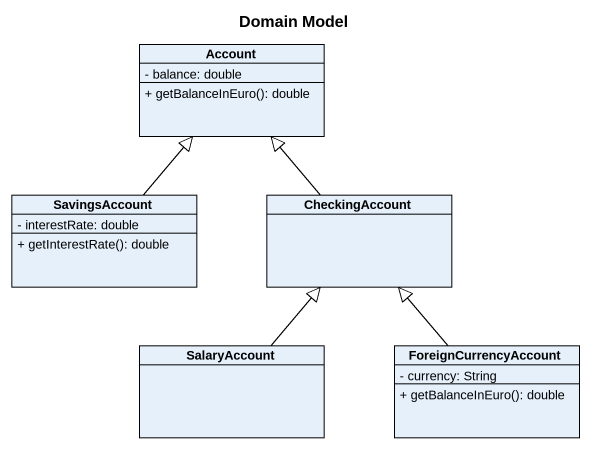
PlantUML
@startuml
title Domain Model
hide circle
hide empty members
skinparam classAttributeIconSize 0
class Account {
  - balance: double
  + getBalanceInEuro(): double
}
class SavingsAccount {
  - interestRate: double
  + getInterestRate(): double
}
class CheckingAccount
class SalaryAccount
class ForeignCurrencyAccount {
  - currency: String
  + getBalanceInEuro(): double
}
SavingsAccount -up-|> Account
CheckingAccount -up-|> Account
SalaryAccount -up-|> CheckingAccount
ForeignCurrencyAccount -up-|> CheckingAccount
@enduml
